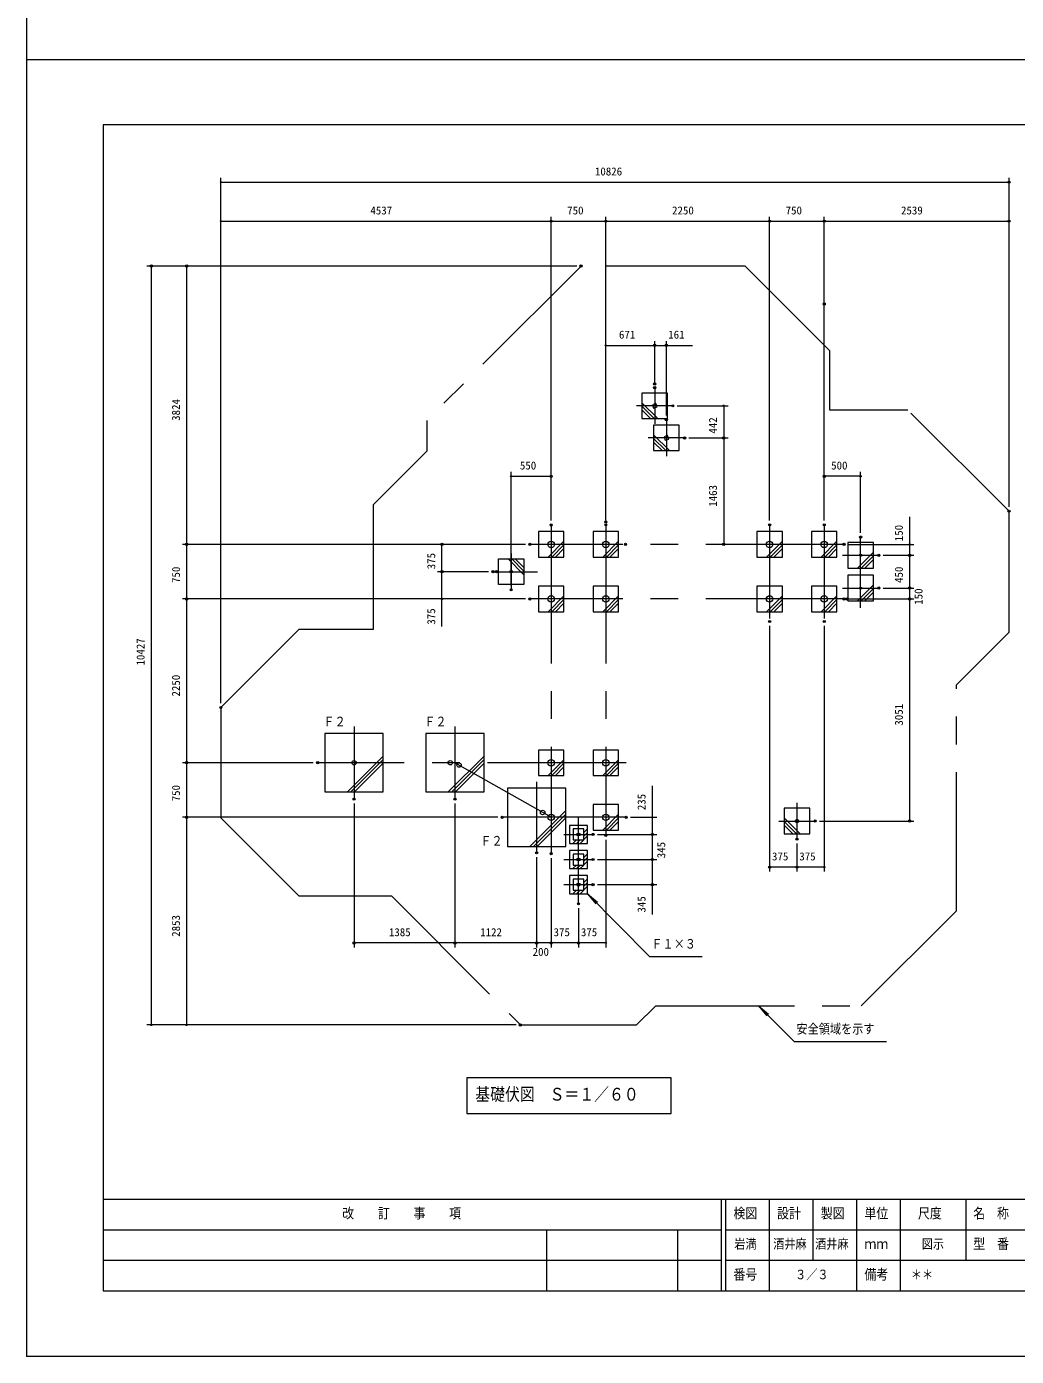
# Model space of a CAD drawing. Units: millimetres on the paper, scale 1:60. Extents: x 0 to 420, y -297 to 594.
# Drawn here: x 0 to 226.6, y -297 to 7.5 of the extents above; entities that cross this region are included whole.
import ezdxf
from ezdxf.enums import TextEntityAlignment as Align

# ---------------------------------------------------------------- set-up
doc = ezdxf.new("R2010")
doc.units = ezdxf.units.MM
doc.header["$PDMODE"] = 32
doc.header["$PDSIZE"] = 0.5
doc.linetypes.add('USER2', pattern=[50.8, 31.75, -6.35, 6.35, -6.35])
doc.linetypes.add('USER3', pattern=[63.5, 31.75, -6.35, 6.35, -6.35, 6.35, -6.35])
doc.layers.add('DEFPOINTS_3', color=7, linetype='Continuous', lineweight=9)
doc.layers.add('LY_1', color=7, linetype='Continuous', lineweight=9)
doc.styles.add('ＭＳ ゴシック', font='')
doc.styles.get('ＭＳ ゴシック').set_extended_font_data('MS Gothic')

# ---------------------------------------------------------------- blocks, each defined once
blk = doc.blocks.new('-000-_DOTSMALL')
at = {"color": 7, "linetype": 'Continuous', "lineweight": 9}
blk.add_circle((0, 0), 0.0625, dxfattribs=at)
blk.add_circle((0, 0), 0.0625, dxfattribs=at)

msp = doc.modelspace()

# ---------------------------------------------------------------- linework, layer by layer
at = {"layer": 'DEFPOINTS_3'}
for p, q in [((0, 297), (0, 0)), ((0, 0), (420, 0)), ((0, 0), (0, -297)), ((420, -297), (0, -297))]:
    msp.add_line(p, q, dxfattribs=at)
at = {"layer": 'LY_1'}
for p, q in [((17.5, -15), (17.5, -282)), ((402.5, -15), (17.5, -15)), ((146.688, -76.408), (140.855, -76.408)), ((140.855, -76.408), (140.855, -82.241)), ((144.021, -78.791), (143.237, -79.076)), ((143.237, -79.076), (143.522, -79.859)), ((144.306, -79.574), (144.021, -78.791)), ((146.688, -82.241), (146.688, -76.408)), ((143.522, -79.859), (144.306, -79.574)), ((140.855, -82.241), (146.688, -82.241)), ((149.367, -83.769), (143.534, -83.769)), ((143.534, -83.769), (143.534, -89.602)), ((149.367, -89.602), (149.367, -83.769)), ((146.7, -86.151), (145.917, -86.437)), ((145.917, -86.437), (146.202, -87.22)), ((146.202, -87.22), (146.985, -86.935)), ((146.985, -86.935), (146.7, -86.151)), ((143.534, -89.602), (149.367, -89.602)), ((123.001, -108.146), (117.168, -108.146)), ((117.168, -108.146), (117.168, -113.979)), ((123.001, -113.979), (123.001, -108.146)), ((135.501, -108.146), (129.668, -108.146)), ((129.668, -108.146), (129.668, -113.979)), ((135.501, -113.979), (135.501, -108.146)), ((173.001, -108.146), (167.168, -108.146)), ((167.168, -108.146), (167.168, -113.979)), ((173.001, -113.979), (173.001, -108.146)), ((185.501, -108.146), (179.668, -108.146)), ((179.668, -108.146), (179.668, -113.979)), ((185.501, -113.979), (185.501, -108.146)), ((193.834, -110.646), (188.001, -110.646)), ((188.001, -110.646), (188.001, -116.479)), ((193.834, -116.479), (193.834, -110.646)), ((108.001, -120.229), (108.001, -114.396)), ((108.001, -114.396), (113.834, -114.396)), ((113.834, -114.396), (113.834, -120.229)), ((117.168, -113.979), (123.001, -113.979)), ((129.668, -113.979), (135.501, -113.979)), ((167.168, -113.979), (173.001, -113.979)), ((179.668, -113.979), (185.501, -113.979)), ((188.001, -116.479), (193.834, -116.479)), ((193.834, -118.146), (188.001, -118.146)), ((188.001, -118.146), (188.001, -123.979)), ((193.834, -123.979), (193.834, -118.146)), ((113.834, -120.229), (108.001, -120.229)), ((123.001, -120.646), (117.168, -120.646)), ((117.168, -120.646), (117.168, -126.479)), ((123.001, -126.479), (123.001, -120.646)), ((135.501, -120.646), (129.668, -120.646)), ((129.668, -120.646), (129.668, -126.479)), ((135.501, -126.479), (135.501, -120.646)), ((173.001, -120.646), (167.168, -120.646)), ((167.168, -120.646), (167.168, -126.479)), ((173.001, -126.479), (173.001, -120.646)), ((185.501, -120.646), (179.668, -120.646)), ((179.668, -120.646), (179.668, -126.479)), ((185.501, -126.479), (185.501, -120.646)), ((188.001, -123.979), (193.834, -123.979)), ((117.168, -126.479), (123.001, -126.479)), ((129.668, -126.479), (135.501, -126.479)), ((167.168, -126.479), (173.001, -126.479)), ((179.668, -126.479), (185.501, -126.479)), ((81.633, -154.396), (68.3, -154.396)), ((68.3, -154.396), (68.3, -167.729)), ((81.633, -167.729), (81.633, -154.396)), ((104.716, -154.396), (91.383, -154.396)), ((91.383, -154.396), (91.383, -167.729)), ((104.716, -167.729), (104.716, -154.396)), ((123.001, -158.146), (117.168, -158.146)), ((117.168, -158.146), (117.168, -163.979)), ((123.001, -163.979), (123.001, -158.146)), ((135.501, -158.146), (129.668, -158.146)), ((129.668, -158.146), (129.668, -163.979)), ((135.501, -163.979), (135.501, -158.146)), ((117.168, -163.979), (123.001, -163.979)), ((129.668, -163.979), (135.501, -163.979)), ((123.418, -166.896), (110.084, -166.896)), ((110.084, -166.896), (110.084, -180.229)), ((123.418, -180.229), (123.418, -166.896)), ((68.3, -167.729), (81.633, -167.729)), ((91.383, -167.729), (104.716, -167.729)), ((135.501, -170.646), (129.668, -170.646)), ((129.668, -170.646), (129.668, -176.479)), ((135.501, -176.479), (135.501, -170.646)), ((179.251, -171.492), (173.418, -171.492)), ((173.418, -171.492), (173.418, -177.325)), ((179.251, -177.325), (179.251, -171.492)), ((128.418, -175.396), (124.251, -175.396)), ((124.251, -175.396), (124.251, -179.563)), ((127.584, -176.229), (125.084, -176.229)), ((125.084, -176.229), (125.084, -178.729)), ((127.584, -178.729), (127.584, -176.229)), ((128.418, -179.563), (128.418, -175.396)), ((129.668, -176.479), (135.501, -176.479)), ((124.251, -179.563), (128.418, -179.563)), ((125.084, -178.729), (127.584, -178.729)), ((173.418, -177.325), (179.251, -177.325)), ((110.084, -180.229), (123.418, -180.229)), ((128.418, -181.146), (124.251, -181.146)), ((124.251, -181.146), (124.251, -185.313)), ((127.584, -181.979), (125.084, -181.979)), ((125.084, -181.979), (125.084, -184.479)), ((127.584, -184.479), (127.584, -181.979)), ((128.418, -185.313), (128.418, -181.146)), ((124.251, -185.313), (128.418, -185.313)), ((125.084, -184.479), (127.584, -184.479)), ((128.418, -186.896), (124.251, -186.896)), ((124.251, -186.896), (124.251, -191.063)), ((127.584, -187.729), (125.084, -187.729)), ((125.084, -187.729), (125.084, -190.229)), ((127.584, -190.229), (127.584, -187.729)), ((128.418, -191.063), (128.418, -186.896)), ((124.251, -191.063), (128.418, -191.063)), ((125.084, -190.229), (127.584, -190.229)), ((17.5, -261), (402.5, -261)), ((159, -261), (159, -282)), ((160, -261), (160, -282)), ((170, -261), (170, -275)), ((180, -261), (180, -275)), ((190, -261), (190, -282)), ((200, -261), (200, -275)), ((215, -261), (215, -275)), ((215, -268), (332.5, -268)), ((160, -275), (402.5, -275)), ((200, -275), (200, -282)), ((17.5, -282), (402.5, -282))]:
    msp.add_line(p, q, dxfattribs=at)
at = {"layer": 'LY_1', "lineweight": 18}
for p, q in [((44.462, -147.427), (44.462, -27.133)), ((224.894, -102.462), (224.894, -27.133)), ((44.462, -28.133), (224.894, -28.133)), ((44.462, -147.427), (44.462, -36.062)), ((120.084, -105.591), (120.084, -36.062)), ((132.584, -105.591), (132.584, -36.062)), ((170.084, -105.591), (170.084, -36.062)), ((182.584, -105.591), (182.584, -36.062)), ((182.584, -105.591), (182.584, -36.062)), ((224.894, -102.462), (224.894, -36.062)), ((44.462, -37.062), (120.084, -37.062)), ((120.084, -37.062), (132.584, -37.062)), ((132.584, -37.062), (170.084, -37.062)), ((170.084, -37.062), (182.584, -37.062)), ((182.584, -37.062), (224.894, -37.062)), ((125.918, -47.329), (27.554, -47.329)), ((28.554, -221.104), (28.554, -47.329)), ((125.918, -47.329), (35.652, -47.329)), ((36.652, -111.063), (36.652, -47.329)), ((132.584, -104.951), (132.584, -64.5)), ((132.584, -65.5), (143.772, -65.5)), ((143.772, -74.158), (143.772, -64.5)), ((143.772, -65.5), (146.451, -65.5)), ((146.451, -81.519), (146.451, -64.5)), ((146.451, -65.5), (152.444, -65.5)), ((144.475, -82.241), (140.855, -78.621)), ((143.65, -82.241), (140.855, -79.446)), ((142.825, -82.241), (140.855, -80.271)), ((148.938, -79.325), (160.573, -79.325)), ((159.573, -79.325), (159.573, -86.686)), ((147.154, -89.602), (143.534, -85.982)), ((146.329, -89.602), (143.534, -86.807)), ((145.504, -89.602), (143.534, -87.632)), ((151.617, -86.686), (160.573, -86.686)), ((151.617, -86.686), (160.573, -86.686)), ((159.573, -86.686), (159.573, -111.063)), ((110.918, -120.479), (110.918, -94.469)), ((110.918, -95.469), (120.084, -95.469)), ((190.918, -95.469), (182.584, -95.469)), ((190.918, -108.396), (190.918, -94.469)), ((202.131, -104.763), (202.131, -111.063)), ((114.199, -111.063), (35.652, -111.063)), ((36.652, -123.563), (36.652, -111.063)), ((114.199, -111.063), (94.086, -111.063)), ((95.086, -117.313), (95.086, -111.063)), ((123.001, -110.359), (119.381, -113.979)), ((123.001, -111.184), (120.206, -113.979)), ((123.001, -112.009), (121.031, -113.979)), ((135.501, -110.359), (131.881, -113.979)), ((135.501, -111.184), (132.706, -113.979)), ((135.501, -112.009), (133.531, -113.979)), ((173.001, -110.359), (169.381, -113.979)), ((173.001, -111.184), (170.206, -113.979)), ((173.001, -112.009), (171.031, -113.979)), ((185.501, -110.359), (181.881, -113.979)), ((185.501, -111.184), (182.706, -113.979)), ((185.501, -112.009), (183.531, -113.979)), ((188.119, -111.063), (203.131, -111.063)), ((202.131, -111.063), (202.131, -113.563)), ((113.834, -118.016), (110.214, -114.396)), ((113.834, -117.191), (111.039, -114.396)), ((113.834, -116.366), (111.864, -114.396)), ((193.834, -112.859), (190.214, -116.479)), ((193.834, -113.684), (191.039, -116.479)), ((193.834, -114.509), (191.864, -116.479)), ((196.084, -113.563), (203.131, -113.563)), ((202.131, -113.563), (202.131, -121.063)), ((105.751, -117.313), (94.086, -117.313)), ((95.086, -123.563), (95.086, -117.313)), ((193.834, -120.359), (190.214, -123.979)), ((193.834, -121.184), (191.039, -123.979)), ((196.084, -121.063), (203.131, -121.063)), ((202.131, -121.063), (202.131, -123.563)), ((114.199, -123.563), (35.652, -123.563)), ((36.652, -161.063), (36.652, -123.563)), ((114.199, -123.563), (94.086, -123.563)), ((95.086, -129.861), (95.086, -123.563)), ((123.001, -122.859), (119.381, -126.479)), ((123.001, -123.684), (120.206, -126.479)), ((123.001, -124.509), (121.031, -126.479)), ((135.501, -122.859), (131.881, -126.479)), ((135.501, -123.684), (132.706, -126.479)), ((135.501, -124.509), (133.531, -126.479)), ((173.001, -122.859), (169.381, -126.479)), ((173.001, -123.684), (170.206, -126.479)), ((173.001, -124.509), (171.031, -126.479)), ((185.501, -122.859), (181.881, -126.479)), ((185.501, -123.684), (182.706, -126.479)), ((185.501, -124.509), (183.531, -126.479)), ((188.119, -123.563), (203.131, -123.563)), ((188.751, -123.563), (203.131, -123.563)), ((193.834, -122.009), (191.864, -123.979)), ((202.131, -123.563), (202.131, -174.408)), ((202.131, -123.563), (202.131, -125.313)), ((170.084, -129.729), (170.084, -185.977)), ((182.584, -129.729), (182.584, -185.977)), ((65.633, -161.063), (35.652, -161.063)), ((36.652, -173.563), (36.652, -161.063)), ((81.633, -159.526), (73.43, -167.729)), ((81.633, -160.351), (74.255, -167.729)), ((81.633, -161.176), (75.08, -167.729)), ((104.716, -159.526), (96.513, -167.729)), ((104.716, -160.351), (97.338, -167.729)), ((104.716, -161.176), (98.163, -167.729)), ((123.001, -160.359), (119.381, -163.979)), ((123.001, -161.184), (120.206, -163.979)), ((135.501, -160.359), (131.881, -163.979)), ((135.501, -161.184), (132.706, -163.979)), ((123.001, -162.009), (121.031, -163.979)), ((135.501, -162.009), (133.531, -163.979)), ((143.229, -166.345), (143.229, -173.563)), ((74.966, -170.396), (74.966, -203.332)), ((98.05, -170.396), (98.05, -203.332)), ((107.867, -173.563), (35.652, -173.563)), ((36.652, -221.104), (36.652, -173.563)), ((123.418, -172.026), (115.214, -180.229)), ((123.418, -172.851), (116.039, -180.229)), ((135.501, -172.859), (131.881, -176.479)), ((138.255, -173.563), (144.229, -173.563)), ((143.229, -173.563), (143.229, -177.479)), ((123.418, -173.676), (116.864, -180.229)), ((128.418, -176.182), (127.584, -177.016)), ((135.501, -173.684), (132.706, -176.479)), ((135.501, -174.509), (133.531, -176.479)), ((177.038, -177.325), (173.418, -173.705)), ((176.213, -177.325), (173.418, -174.53)), ((175.388, -177.325), (173.418, -175.355)), ((181.501, -174.408), (203.131, -174.408)), ((125.871, -178.729), (125.037, -179.563)), ((126.696, -178.729), (125.862, -179.563)), ((127.521, -178.729), (126.687, -179.563)), ((128.418, -177.007), (127.584, -177.841)), ((128.418, -177.832), (127.584, -178.666)), ((130.668, -177.479), (144.229, -177.479)), ((132.584, -178.729), (132.584, -203.332)), ((143.229, -177.479), (143.229, -183.229)), ((176.334, -179.575), (176.334, -185.977)), ((116.751, -182.691), (116.751, -203.332)), ((128.418, -181.932), (127.584, -182.766)), ((120.084, -182.896), (120.084, -203.332)), ((120.084, -182.896), (120.084, -203.332)), ((125.871, -184.479), (125.037, -185.313)), ((126.696, -184.479), (125.862, -185.313)), ((127.521, -184.479), (126.687, -185.313)), ((128.418, -182.757), (127.584, -183.591)), ((128.418, -183.582), (127.584, -184.416)), ((130.668, -183.229), (144.229, -183.229)), ((143.229, -183.229), (143.229, -188.979)), ((176.334, -184.977), (170.084, -184.977)), ((182.584, -184.977), (176.334, -184.977)), ((128.418, -187.682), (127.584, -188.516)), ((128.418, -188.507), (127.584, -189.341)), ((125.871, -190.229), (125.037, -191.063)), ((126.696, -190.229), (125.862, -191.063)), ((127.521, -190.229), (126.687, -191.063)), ((128.418, -189.332), (127.584, -190.166)), ((142.615, -205.429), (128.418, -191.063)), ((128.418, -191.063), (130.704, -193.004)), ((128.418, -191.063), (130.332, -193.372)), ((130.668, -188.979), (144.229, -188.979)), ((143.229, -188.979), (143.229, -195.78)), ((126.334, -194.359), (126.334, -203.332)), ((98.05, -202.332), (74.966, -202.332)), ((116.751, -202.332), (98.05, -202.332)), ((120.084, -202.332), (116.751, -202.332)), ((126.334, -202.332), (120.084, -202.332)), ((132.584, -202.332), (126.334, -202.332)), ((142.615, -205.429), (154.615, -205.429)), ((175.699, -224.895), (167.536, -216.731)), ((167.536, -216.731), (169.834, -218.659)), ((167.536, -216.731), (169.464, -219.029)), ((112.028, -221.104), (27.554, -221.104)), ((112.028, -221.104), (35.652, -221.104)), ((175.699, -224.895), (196.824, -224.895)), ((147.556, -233.246), (100.756, -233.246)), ((100.756, -233.246), (100.756, -241.379)), ((147.556, -241.379), (147.556, -233.246)), ((100.756, -241.379), (147.556, -241.379)), ((17.5, -268), (159, -268)), ((119, -268), (119, -282)), ((149, -268), (149, -282)), ((160, -268), (215, -268)), ((17.5, -275), (159, -275)), ((170, -275), (170, -282))]:
    msp.add_line(p, q, dxfattribs=at)
at = {"layer": 'LY_1', "linetype": 'USER3', "lineweight": 18}
for p, q in [((126.918, -47.329), (91.584, -82.663)), ((164.465, -47.329), (126.918, -47.329)), ((183.854, -66.718), (164.465, -47.329)), ((183.854, -80.32), (183.854, -66.718)), ((201.752, -80.32), (183.854, -80.32)), ((224.894, -103.462), (201.752, -80.32)), ((91.584, -82.663), (91.584, -89.753)), ((91.584, -89.753), (79.302, -102.035)), ((79.302, -102.035), (79.302, -130.558)), ((224.894, -131.163), (224.894, -103.462)), ((62.331, -130.558), (44.462, -148.427)), ((79.302, -130.558), (62.331, -130.558)), ((212.834, -143.223), (224.894, -131.163)), ((212.834, -194.953), (212.834, -143.223)), ((44.462, -148.427), (44.462, -173.698)), ((44.462, -173.698), (62.331, -191.567)), ((62.331, -191.567), (83.49, -191.567)), ((83.49, -191.567), (113.028, -221.104)), ((191.057, -216.731), (212.834, -194.953)), ((139.641, -221.104), (144.014, -216.731)), ((144.014, -216.731), (191.057, -216.731)), ((113.028, -221.104), (139.641, -221.104))]:
    msp.add_line(p, q, dxfattribs=at)
at = {"layer": 'LY_1', "linetype": 'USER2', "lineweight": 18}
for p, q in [((143.772, -75.158), (143.772, -83.491)), ((147.938, -79.325), (139.605, -79.325)), ((146.451, -82.519), (146.451, -90.852)), ((150.617, -86.686), (142.284, -86.686)), ((120.084, -106.591), (120.084, -181.896)), ((132.584, -106.591), (132.584, -177.729)), ((170.084, -106.591), (170.084, -128.053)), ((182.584, -106.591), (182.584, -128.053)), ((190.918, -125.627), (190.918, -109.396)), ((187.255, -111.063), (115.199, -111.063)), ((110.918, -113.146), (110.918, -121.479)), ((186.751, -113.563), (195.084, -113.563)), ((106.751, -117.313), (116.968, -117.313)), ((186.751, -121.063), (195.084, -121.063)), ((187.255, -123.563), (115.199, -123.563)), ((74.966, -152.729), (74.966, -169.396)), ((98.05, -152.729), (98.05, -169.396)), ((137.255, -161.063), (66.633, -161.063)), ((120.084, -173.563), (98.05, -161.063)), ((116.751, -165.434), (116.751, -181.691)), ((176.334, -170.242), (176.334, -178.575)), ((137.255, -173.563), (108.867, -173.563)), ((126.334, -193.359), (126.334, -173.563)), ((172.168, -174.408), (180.501, -174.408)), ((123.001, -177.479), (129.668, -177.479)), ((123.001, -183.229), (129.668, -183.229)), ((123.001, -188.979), (129.668, -188.979))]:
    msp.add_line(p, q, dxfattribs=at)
at = {"layer": 'LY_1'}
for centre, radius in [((120.084, -111.063), 0.743), ((132.584, -111.063), 0.743), ((170.084, -111.063), 0.743), ((182.584, -111.063), 0.743), ((110.918, -117.313), 0.283), ((120.084, -123.563), 0.743), ((132.584, -123.563), 0.743), ((170.084, -123.563), 0.743), ((182.584, -123.563), 0.743), ((74.966, -161.063), 0.504), ((96.966, -161.063), 0.504), ((98.992, -161.597), 0.504), ((120.084, -161.063), 0.743), ((132.584, -161.063), 0.743), ((118.127, -172.452), 0.504), ((120.084, -173.563), 0.743), ((132.584, -173.563), 0.743), ((176.334, -174.408), 0.405), ((126.334, -177.479), 0.356), ((126.334, -183.229), 0.356), ((126.334, -188.979), 0.356)]:
    msp.add_circle(centre, radius, dxfattribs=at)
at = {"layer": 'LY_1', "lineweight": 18}
for centre in [(190.918, -113.563), (190.918, -121.063)]:
    msp.add_circle(centre, 0.227, dxfattribs=at)
at = {"layer": 'LY_1'}
for p in [(224.894, -28.133), (120.084, -37.062), (132.584, -37.062), (170.084, -37.062), (182.584, -37.062), (224.894, -37.062), (28.554, -47.329), (36.652, -47.329), (126.918, -47.329), (126.918, -47.329), (182.584, -56.034), (143.772, -65.5), (146.451, -65.5), (143.772, -74.325), (143.772, -75.158), (147.938, -79.325), (146.451, -82.519), (150.617, -86.686), (150.617, -86.686), (159.573, -86.686), (120.084, -95.469), (182.584, -95.469), (224.894, -103.462), (224.894, -103.462), (120.084, -106.591), (120.084, -106.591), (120.084, -106.608), (132.584, -105.951), (132.584, -106.591), (132.584, -106.591), (170.084, -106.591), (170.084, -106.591), (182.584, -106.591), (182.584, -106.591), (190.918, -109.396), (36.652, -111.063), (95.086, -111.063), (115.199, -111.063), (115.199, -111.063), (115.199, -111.063), (137.08, -111.063), (159.573, -111.063), (187.119, -111.063), (195.084, -113.563), (195.084, -113.563), (202.131, -113.563), (95.086, -117.313), (106.751, -117.313), (107.584, -117.313), (110.918, -121.479), (195.084, -121.063), (195.084, -121.063), (202.131, -121.063), (36.652, -123.563), (115.199, -123.563), (115.199, -123.563), (115.199, -123.563), (187.119, -123.563), (187.751, -123.563), (202.131, -123.563), (170.084, -128.729), (182.584, -128.729), (44.462, -148.427), (44.462, -148.427), (36.652, -161.063), (66.633, -161.063), (66.633, -161.063), (74.966, -169.396), (98.05, -169.396), (98.05, -169.396), (36.652, -173.563), (108.867, -173.563), (108.867, -173.563), (137.255, -173.563), (180.501, -174.408), (202.131, -174.408), (129.668, -177.479), (129.668, -177.479), (132.584, -177.729), (143.229, -177.479), (176.334, -178.575), (116.751, -181.691), (116.751, -181.691), (120.084, -181.896), (120.084, -181.896), (129.668, -183.229), (129.668, -183.229), (143.229, -183.229), (170.084, -184.977), (176.334, -184.977), (176.334, -184.977), (129.668, -188.979), (143.229, -188.979), (126.334, -193.359), (126.334, -193.359), (74.966, -202.332), (98.05, -202.332), (116.751, -202.332), (120.084, -202.332), (126.334, -202.332), (113.028, -221.104), (113.028, -221.104)]:
    msp.add_point(p, dxfattribs=at)

# ---------------------------------------------------------------- block references
at = {"layer": 'LY_1', "xscale": 2.32, "yscale": 2.32}
for p, rotation in [((44.462, -28.133), 180), ((44.462, -37.062), 180), ((120.084, -37.062), 180), ((132.584, -37.062), 180), ((170.084, -37.062), 180), ((182.584, -37.062), 180), ((28.554, -47.329), 90), ((36.652, -47.329), 90), ((132.584, -65.5), 180), ((143.772, -65.5), 180), ((159.573, -79.325), 90), ((159.573, -86.686), 90), ((159.573, -86.686), 270), ((110.918, -95.469), 180), ((182.584, -95.469), 180), ((36.652, -111.063), 90), ((36.652, -111.063), 270), ((95.086, -111.063), 90), ((159.573, -111.063), 270), ((202.131, -111.063), 90), ((202.131, -113.563), 90), ((202.131, -113.563), 270), ((95.086, -117.313), 90), ((95.086, -117.313), 270), ((202.131, -121.063), 90), ((202.131, -121.063), 270), ((36.652, -123.563), 270), ((36.652, -123.563), 90), ((95.086, -123.563), 270), ((202.131, -123.563), 90), ((202.131, -123.563), 270), ((36.652, -161.063), 270), ((36.652, -161.063), 90), ((36.652, -173.563), 270), ((36.652, -173.563), 90), ((143.229, -173.563), 90), ((202.131, -174.408), 270), ((143.229, -177.479), 90), ((143.229, -177.479), 270), ((143.229, -183.229), 270), ((143.229, -183.229), 90), ((170.084, -184.977), 180), ((176.334, -184.977), 180), ((143.229, -188.979), 270), ((74.966, -202.332), 180), ((98.05, -202.332), 180), ((116.751, -202.332), 180), ((120.084, -202.332), 180), ((126.334, -202.332), 180), ((28.554, -221.104), 270), ((36.652, -221.104), 270)]:
    msp.add_blockref('-000-_DOTSMALL', p, dxfattribs=dict(at, rotation=rotation))
for p in [(224.894, -28.133), (120.084, -37.062), (132.584, -37.062), (170.084, -37.062), (182.584, -37.062), (224.894, -37.062), (143.772, -65.5), (146.451, -65.5), (120.084, -95.469), (190.918, -95.469), (176.334, -184.977), (182.584, -184.977), (98.05, -202.332), (116.751, -202.332), (120.084, -202.332), (126.334, -202.332), (132.584, -202.332)]:
    msp.add_blockref('-000-_DOTSMALL', p, dxfattribs=at)

# ---------------------------------------------------------------- texts
at = {"layer": 'LY_1', "style": 'ＭＳ ゴシック'}
for s, p in [('10826', (130.09, -27.133)), ('4537', (78.69, -36.062)), ('750', (123.749, -36.062)), ('2250', (147.743, -36.062)), ('750', (173.749, -36.062)), ('2539', (200.156, -36.062)), ('671', (135.595, -64.5)), ('161', (146.873, -64.5)), ('550', (112.916, -94.469)), ('500', (184.168, -94.469)), ('375', (170.626, -183.977)), ('375', (176.876, -183.977)), ('1385', (82.936, -201.332)), ('1122', (103.821, -201.332)), ('375', (120.626, -201.332)), ('375', (126.876, -201.332)), ('200', (115.834, -205.832))]:
    msp.add_text(s, height=1.833, dxfattribs=at).set_placement(p, align=Align.BOTTOM_LEFT)
for s, p in [('3824', (35.652, -82.779)), ('442', (158.573, -85.696)), ('1463', (158.573, -102.446)), ('150', (201.131, -110.342)), ('375', (94.086, -116.771)), ('750', (35.652, -119.897)), ('450', (201.131, -119.897)), ('150', (205.631, -124.891)), ('375', (94.086, -129.444)), ('10427', (27.554, -138.805)), ('2250', (35.652, -145.903)), ('3051', (201.131, -152.562)), ('750', (35.652, -169.897)), ('235', (142.229, -171.928)), ('345', (146.729, -182.938)), ('345', (142.229, -195.363)), ('2853', (35.652, -200.917))]:
    msp.add_text(s, height=1.833, rotation=90, dxfattribs=at).set_placement(p, align=Align.BOTTOM_LEFT)
at = {"layer": 'LY_1', "style": 'ＭＳ ゴシック', "width": 0.85}
for s, height, p in [('Ｆ２', 2.199, (67.949, -153.369)), ('Ｆ２', 2.199, (91.032, -153.369)), ('Ｆ２', 2.199, (103.869, -180.69)), ('Ｆ１×３', 2.199, (143.031, -204.279)), ('安全領域を示す', 2.199, (176.24, -223.745)), ('基礎伏図\u3000Ｓ＝１／６０', 2.933, (102.712, -239.313)), ('改\u3000\u3000訂\u3000\u3000事\u3000\u3000項', 2.346, (72.25, -266.1)), ('検図', 2.346, (161.8, -266.1)), ('設計', 2.346, (171.8, -266.1)), ('製図', 2.346, (181.8, -266.1)), ('単位', 2.346, (191.8, -266.1)), ('尺度', 2.346, (204.05, -266.1)), ('名\u3000称', 2.346, (216.7, -266.1)), ('岩満', 2.199, (162, -273)), ('酒井麻', 2.199, (170.917, -273)), ('酒井麻', 2.199, (180.5, -273)), ('ｍｍ', 2.346, (191.8, -273.1)), ('図示', 2.199, (204.917, -273)), ('型\u3000番', 2.346, (216.7, -273.1)), ('番号', 2.346, (161.8, -280.1)), ('３／３', 2.199, (175.917, -280)), ('備考', 2.346, (191.8, -280.1)), ('＊＊', 2.199, (202.417, -280))]:
    msp.add_text(s, height=height, dxfattribs=at).set_placement(p, align=Align.BOTTOM_LEFT)

doc.saveas('drawing.dxf')
